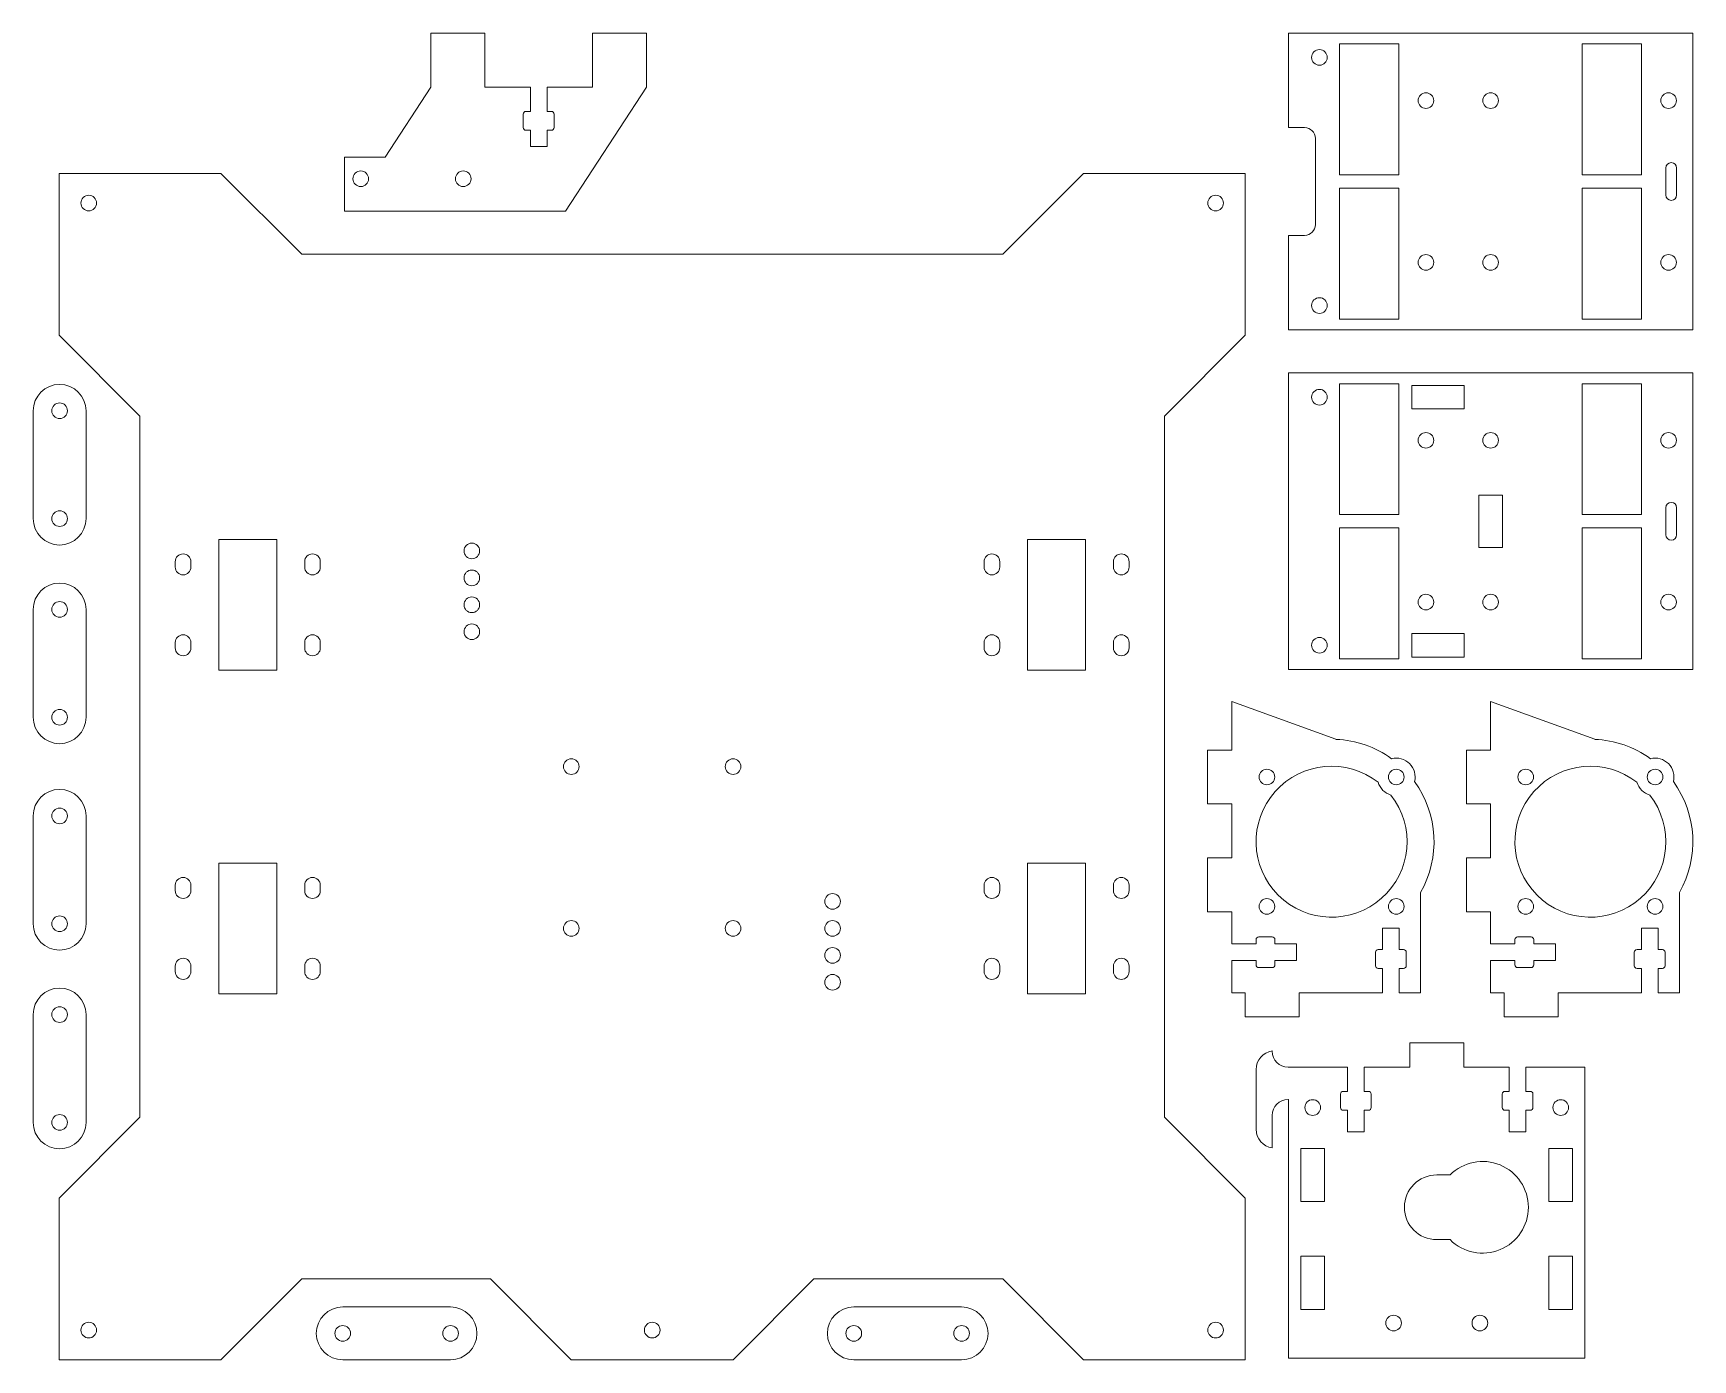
# Model space of a CAD drawing. Header units: millimetres. Extents: x 6 to 314, y 11 to 257.
import ezdxf

# ---------------------------------------------------------------- set-up
doc = ezdxf.new("R2010")
doc.units = ezdxf.units.MM

msp = doc.modelspace()

# ---------------------------------------------------------------- linework, layer by layer
at = {"color": 7, "linetype": 'Continuous', "lineweight": 15}
for p, q in [((80.23, 257.4), (90.23, 257.4)), ((80.23, 247.4), (80.23, 257.4)), ((90.23, 257.4), (90.23, 247.4)), ((110.23, 257.4), (120.23, 257.4)), ((110.23, 247.4), (110.23, 257.4)), ((120.23, 257.4), (120.23, 247.4)), ((239.28, 239.9), (239.28, 257.4)), ((239.28, 257.4), (314.28, 257.4)), ((314.28, 257.4), (314.28, 202.4)), ((248.78, 255.4), (259.78, 255.4)), ((248.78, 231.15), (248.78, 255.4)), ((259.78, 255.4), (259.78, 231.15)), ((293.78, 255.4), (304.78, 255.4)), ((293.78, 231.15), (293.78, 255.4)), ((304.78, 255.4), (304.78, 231.15)), ((71.75, 234.4), (80.23, 247.4)), ((90.23, 247.4), (98.68, 247.4)), ((98.68, 242.9), (98.68, 247.4)), ((101.78, 247.4), (101.78, 242.9)), ((101.78, 247.4), (110.23, 247.4)), ((120.23, 247.4), (105.23, 224.4)), ((97.38, 239.9), (97.38, 242.4)), ((97.88, 242.9), (98.68, 242.9)), ((101.78, 242.9), (102.58, 242.9)), ((103.08, 242.4), (103.08, 239.9)), ((98.68, 239.4), (97.88, 239.4)), ((98.68, 236.4), (98.68, 239.4)), ((101.78, 239.4), (101.78, 236.4)), ((102.58, 239.4), (101.78, 239.4)), ((239.28, 239.9), (242.28, 239.9)), ((244.28, 221.9), (244.28, 237.9)), ((64.23, 234.4), (71.75, 234.4)), ((64.23, 224.4), (64.23, 234.4)), ((101.78, 236.4), (98.68, 236.4)), ((11.28, 231.4), (11.28, 201.4)), ((41.28, 231.4), (11.28, 231.4)), ((41.28, 231.4), (56.28, 216.4)), ((201.28, 231.4), (186.28, 216.4)), ((231.28, 231.4), (201.28, 231.4)), ((231.28, 201.4), (231.28, 231.4)), ((259.78, 231.15), (248.78, 231.15)), ((304.78, 231.15), (293.78, 231.15)), ((309.28, 227.4), (309.28, 232.4)), ((311.28, 232.4), (311.28, 227.4)), ((248.78, 228.65), (259.78, 228.65)), ((248.78, 204.4), (248.78, 228.65)), ((259.78, 228.65), (259.78, 204.4)), ((293.78, 228.65), (304.78, 228.65)), ((293.78, 204.4), (293.78, 228.65)), ((304.78, 228.65), (304.78, 204.4)), ((105.23, 224.4), (64.23, 224.4)), ((239.28, 219.9), (242.28, 219.9)), ((239.28, 202.4), (239.28, 219.9)), ((56.28, 216.4), (186.28, 216.4)), ((259.78, 204.4), (248.78, 204.4)), ((304.78, 204.4), (293.78, 204.4)), ((11.28, 201.4), (26.28, 186.4)), ((231.28, 201.4), (216.28, 186.4)), ((314.28, 202.4), (239.28, 202.4)), ((239.28, 139.4), (239.28, 194.4)), ((239.28, 194.4), (314.28, 194.4)), ((314.28, 194.4), (314.28, 139.4)), ((248.78, 192.4), (259.78, 192.4)), ((248.78, 168.15), (248.78, 192.4)), ((259.78, 192.4), (259.78, 168.15)), ((262.18, 187.72), (262.18, 192.07)), ((262.18, 192.07), (271.88, 192.07)), ((271.88, 192.07), (271.88, 187.72)), ((293.78, 192.4), (304.78, 192.4)), ((293.78, 168.15), (293.78, 192.4)), ((304.78, 192.4), (304.78, 168.15)), ((6.48, 187.38), (6.48, 167.38)), ((16.28, 167.38), (16.28, 187.38)), ((26.28, 186.4), (26.28, 56.4)), ((216.28, 186.4), (216.28, 56.4)), ((271.88, 187.72), (262.18, 187.72)), ((274.6, 162.05), (274.6, 171.75)), ((274.6, 171.75), (278.95, 171.75)), ((278.95, 171.75), (278.95, 162.05)), ((309.28, 164.4), (309.28, 169.4)), ((311.28, 169.4), (311.28, 164.4)), ((259.78, 168.15), (248.78, 168.15)), ((304.78, 168.15), (293.78, 168.15)), ((51.65, 163.52), (40.9, 163.52)), ((40.9, 163.52), (40.9, 139.27)), ((51.65, 139.27), (51.65, 163.52)), ((201.65, 163.52), (190.9, 163.52)), ((190.9, 163.52), (190.9, 139.27)), ((201.65, 139.27), (201.65, 163.52)), ((248.78, 165.65), (259.78, 165.65)), ((248.78, 141.4), (248.78, 165.65)), ((259.78, 165.65), (259.78, 141.4)), ((293.78, 165.65), (304.78, 165.65)), ((293.78, 141.4), (293.78, 165.65)), ((304.78, 165.65), (304.78, 141.4)), ((278.95, 162.05), (274.6, 162.05)), ((32.83, 159.4), (32.83, 158.4)), ((35.73, 158.4), (35.73, 159.4)), ((56.83, 159.4), (56.83, 158.4)), ((59.73, 158.4), (59.73, 159.4)), ((182.83, 159.4), (182.83, 158.4)), ((185.73, 158.4), (185.73, 159.4)), ((206.83, 159.4), (206.83, 158.4)), ((209.73, 158.4), (209.73, 159.4)), ((6.48, 150.54), (6.48, 130.54)), ((16.28, 130.54), (16.28, 150.54)), ((262.18, 141.72), (262.18, 146.07)), ((262.18, 146.07), (271.88, 146.07)), ((271.88, 146.07), (271.88, 141.72)), ((32.83, 144.4), (32.83, 143.4)), ((35.73, 143.4), (35.73, 144.4)), ((56.83, 144.4), (56.83, 143.4)), ((59.73, 143.4), (59.73, 144.4)), ((182.83, 144.4), (182.83, 143.4)), ((185.73, 143.4), (185.73, 144.4)), ((206.83, 144.4), (206.83, 143.4)), ((209.73, 143.4), (209.73, 144.4)), ((271.88, 141.72), (262.18, 141.72)), ((40.9, 139.27), (51.65, 139.27)), ((190.9, 139.27), (201.65, 139.27)), ((314.28, 139.4), (239.28, 139.4)), ((259.78, 141.4), (248.78, 141.4)), ((304.78, 141.4), (293.78, 141.4)), ((228.78, 124.47), (228.78, 133.47)), ((248.09, 126.46), (228.78, 133.47)), ((276.78, 124.47), (276.78, 133.47)), ((296.09, 126.46), (276.78, 133.47)), ((224.28, 114.47), (224.28, 124.47)), ((224.28, 124.47), (228.78, 124.47)), ((272.28, 114.47), (272.28, 124.47)), ((272.28, 124.47), (276.78, 124.47)), ((228.78, 114.47), (224.28, 114.47)), ((228.78, 104.47), (228.78, 114.47)), ((276.78, 114.47), (272.28, 114.47)), ((276.78, 104.47), (276.78, 114.47)), ((6.48, 92.26), (6.48, 112.26)), ((16.28, 112.26), (16.28, 92.26)), ((51.65, 103.52), (40.9, 103.52)), ((40.9, 103.52), (40.9, 79.27)), ((51.65, 79.27), (51.65, 103.52)), ((201.65, 103.52), (190.9, 103.52)), ((190.9, 103.52), (190.9, 79.27)), ((201.65, 79.27), (201.65, 103.52)), ((224.28, 94.47), (224.28, 104.47)), ((224.28, 104.47), (228.78, 104.47)), ((272.28, 94.47), (272.28, 104.47)), ((272.28, 104.47), (276.78, 104.47)), ((32.83, 99.4), (32.83, 98.4)), ((35.73, 98.4), (35.73, 99.4)), ((56.83, 99.4), (56.83, 98.4)), ((59.73, 98.4), (59.73, 99.4)), ((182.83, 99.4), (182.83, 98.4)), ((185.73, 98.4), (185.73, 99.4)), ((206.83, 99.4), (206.83, 98.4)), ((209.73, 98.4), (209.73, 99.4)), ((263.78, 98.05), (263.78, 79.47)), ((311.78, 98.05), (311.78, 79.47)), ((228.78, 94.47), (224.28, 94.47)), ((228.78, 88.52), (228.78, 94.47)), ((276.78, 94.47), (272.28, 94.47)), ((276.78, 88.52), (276.78, 94.47)), ((233.28, 89.32), (233.28, 88.52)), ((236.28, 89.82), (233.78, 89.82)), ((236.78, 88.52), (236.78, 89.32)), ((256.73, 91.47), (259.83, 91.47)), ((256.73, 87.47), (256.73, 91.47)), ((259.83, 91.47), (259.83, 87.47)), ((281.28, 89.32), (281.28, 88.52)), ((284.28, 89.82), (281.78, 89.82)), ((284.78, 88.52), (284.78, 89.32)), ((304.73, 91.47), (307.83, 91.47)), ((304.73, 87.47), (304.73, 91.47)), ((307.83, 91.47), (307.83, 87.47)), ((233.28, 88.52), (228.78, 88.52)), ((240.78, 88.52), (236.78, 88.52)), ((240.78, 85.42), (240.78, 88.52)), ((255.43, 84.47), (255.43, 86.97)), ((255.93, 87.47), (256.73, 87.47)), ((259.83, 87.47), (260.63, 87.47)), ((261.13, 86.97), (261.13, 84.47)), ((281.28, 88.52), (276.78, 88.52)), ((288.78, 88.52), (284.78, 88.52)), ((288.78, 85.42), (288.78, 88.52)), ((303.43, 84.47), (303.43, 86.97)), ((303.93, 87.47), (304.73, 87.47)), ((307.83, 87.47), (308.63, 87.47)), ((309.13, 86.97), (309.13, 84.47)), ((32.83, 84.4), (32.83, 83.4)), ((35.73, 83.4), (35.73, 84.4)), ((56.83, 84.4), (56.83, 83.4)), ((59.73, 83.4), (59.73, 84.4)), ((182.83, 84.4), (182.83, 83.4)), ((185.73, 83.4), (185.73, 84.4)), ((206.83, 84.4), (206.83, 83.4)), ((209.73, 83.4), (209.73, 84.4)), ((228.78, 79.47), (228.78, 85.42)), ((228.78, 85.42), (233.28, 85.42)), ((233.28, 85.42), (233.28, 84.62)), ((233.78, 84.12), (236.28, 84.12)), ((236.78, 84.62), (236.78, 85.42)), ((236.78, 85.42), (240.78, 85.42)), ((256.73, 83.97), (255.93, 83.97)), ((256.73, 79.47), (256.73, 83.97)), ((259.83, 83.97), (259.83, 79.47)), ((260.63, 83.97), (259.83, 83.97)), ((276.78, 79.47), (276.78, 85.42)), ((276.78, 85.42), (281.28, 85.42)), ((281.28, 85.42), (281.28, 84.62)), ((281.78, 84.12), (284.28, 84.12)), ((284.78, 84.62), (284.78, 85.42)), ((284.78, 85.42), (288.78, 85.42)), ((304.73, 83.97), (303.93, 83.97)), ((304.73, 79.47), (304.73, 83.97)), ((307.83, 83.97), (307.83, 79.47)), ((308.63, 83.97), (307.83, 83.97)), ((40.9, 79.27), (51.65, 79.27)), ((190.9, 79.27), (201.65, 79.27)), ((231.28, 79.47), (228.78, 79.47)), ((231.28, 74.97), (231.28, 79.47)), ((256.73, 79.47), (241.28, 79.47)), ((241.28, 79.47), (241.28, 74.97)), ((263.78, 79.47), (259.83, 79.47)), ((279.28, 79.47), (276.78, 79.47)), ((279.28, 74.97), (279.28, 79.47)), ((304.73, 79.47), (289.28, 79.47)), ((289.28, 79.47), (289.28, 74.97)), ((311.78, 79.47), (307.83, 79.47)), ((6.48, 55.42), (6.48, 75.42)), ((16.28, 75.42), (16.28, 55.42)), ((241.28, 74.97), (231.28, 74.97)), ((289.28, 74.97), (279.28, 74.97)), ((236.28, 68.63), (236.28, 68.68)), ((261.78, 70.18), (261.78, 65.68)), ((271.78, 70.18), (261.78, 70.18)), ((271.78, 65.68), (271.78, 70.18)), ((233.28, 65.21), (233.28, 54.14)), ((250.23, 65.68), (239.23, 65.68)), ((250.23, 65.68), (250.23, 61.18)), ((253.33, 61.18), (253.33, 65.68)), ((261.78, 65.68), (253.33, 65.68)), ((280.23, 65.68), (271.78, 65.68)), ((280.23, 65.68), (280.23, 61.18)), ((283.33, 61.18), (283.33, 65.68)), ((294.28, 65.68), (283.33, 65.68)), ((294.28, 11.68), (294.28, 65.68)), ((239.23, 59.68), (239.28, 59.68)), ((239.28, 59.68), (239.28, 11.68)), ((248.93, 60.68), (248.93, 58.18)), ((250.23, 61.18), (249.43, 61.18)), ((254.13, 61.18), (253.33, 61.18)), ((254.63, 58.18), (254.63, 60.68)), ((278.93, 60.68), (278.93, 58.18)), ((280.23, 61.18), (279.43, 61.18)), ((284.13, 61.18), (283.33, 61.18)), ((284.63, 58.18), (284.63, 60.68)), ((11.28, 41.4), (26.28, 56.4)), ((231.28, 41.4), (216.28, 56.4)), ((236.28, 50.68), (236.28, 56.73)), ((249.43, 57.68), (250.23, 57.68)), ((250.23, 57.68), (250.23, 53.68)), ((253.33, 53.68), (253.33, 57.68)), ((253.33, 57.68), (254.13, 57.68)), ((279.43, 57.68), (280.23, 57.68)), ((280.23, 57.68), (280.23, 53.68)), ((283.33, 53.68), (283.33, 57.68)), ((283.33, 57.68), (284.13, 57.68)), ((250.23, 53.68), (253.33, 53.68)), ((280.23, 53.68), (283.33, 53.68)), ((245.95, 50.6), (241.6, 50.6)), ((241.6, 50.6), (241.6, 40.75)), ((245.95, 40.75), (245.95, 50.6)), ((291.95, 50.6), (287.6, 50.6)), ((287.6, 50.6), (287.6, 40.75)), ((291.95, 40.75), (291.95, 50.6)), ((269.26, 45.68), (266.78, 45.68)), ((11.28, 41.4), (11.28, 11.4)), ((231.28, 11.4), (231.28, 41.4)), ((241.6, 40.75), (245.95, 40.75)), ((287.6, 40.75), (291.95, 40.75)), ((266.78, 33.68), (269.26, 33.68)), ((245.95, 30.6), (241.6, 30.6)), ((241.6, 30.6), (241.6, 20.75)), ((245.95, 20.75), (245.95, 30.6)), ((291.95, 30.6), (287.6, 30.6)), ((287.6, 30.6), (287.6, 20.75)), ((291.95, 20.75), (291.95, 30.6)), ((41.28, 11.4), (56.28, 26.4)), ((56.28, 26.4), (91.28, 26.4)), ((91.28, 26.4), (106.28, 11.4)), ((136.28, 11.4), (151.28, 26.4)), ((151.28, 26.4), (186.28, 26.4)), ((201.28, 11.4), (186.28, 26.4)), ((83.88, 21.2), (63.88, 21.2)), ((178.67, 21.2), (158.67, 21.2)), ((241.6, 20.75), (245.95, 20.75)), ((287.6, 20.75), (291.95, 20.75)), ((11.28, 11.4), (41.28, 11.4)), ((63.88, 11.4), (83.88, 11.4)), ((106.28, 11.4), (136.28, 11.4)), ((158.67, 11.4), (178.67, 11.4)), ((201.28, 11.4), (231.28, 11.4)), ((239.28, 11.68), (294.28, 11.68))]:
    msp.add_line(p, q, dxfattribs=at)
for centre in [(245.03, 252.9), (264.78, 244.9), (276.78, 244.9), (309.78, 244.9), (67.23, 230.4), (86.23, 230.4), (16.78, 225.9), (225.78, 225.9), (264.78, 214.9), (276.78, 214.9), (309.78, 214.9), (245.03, 206.9), (245.03, 189.9), (11.38, 187.38), (264.78, 181.9), (276.78, 181.9), (309.78, 181.9), (11.38, 167.38), (87.83, 161.4), (87.83, 156.4), (11.38, 150.54), (87.83, 151.4), (264.78, 151.9), (276.78, 151.9), (309.78, 151.9), (87.83, 146.4), (245.03, 143.9), (11.38, 130.54), (106.28, 121.4), (136.28, 121.4), (235.28, 119.47), (259.28, 119.47), (283.28, 119.47), (307.28, 119.47), (11.38, 112.26), (154.73, 96.4), (235.28, 95.47), (259.28, 95.47), (283.28, 95.47), (307.28, 95.47), (11.38, 92.26), (106.28, 91.4), (136.28, 91.4), (154.73, 91.4), (154.73, 86.4), (154.73, 81.4), (11.38, 75.42), (243.78, 58.18), (289.78, 58.18), (11.38, 55.42), (258.78, 18.22), (274.78, 18.22), (16.78, 16.9), (63.88, 16.3), (83.88, 16.3), (121.28, 16.9), (158.67, 16.3), (178.67, 16.3), (225.78, 16.9)]:
    msp.add_circle(centre, 1.45, dxfattribs=at)
for centre, radius, start, end in [((97.88, 242.4), 0.5, 90, 180), ((102.58, 242.4), 0.5, 0, 90), ((97.88, 239.9), 0.5, 180, 270), ((102.58, 239.9), 0.5, 270, 0), ((242.28, 237.9), 2, 0, 90), ((310.28, 232.4), 1, 0, 180), ((310.28, 227.4), 1, 180, 0), ((242.28, 221.9), 2, 270, 0), ((11.38, 187.38), 4.9, 0, 180), ((310.28, 169.4), 1, 0, 180), ((11.38, 167.38), 4.9, 180, 360), ((310.28, 164.4), 1, 180, 0), ((34.28, 159.4), 1.45, 0, 180), ((58.28, 159.4), 1.45, 0, 180), ((184.28, 159.4), 1.45, 0, 180), ((208.28, 159.4), 1.45, 0, 180), ((34.28, 158.4), 1.45, 180, 0), ((58.28, 158.4), 1.45, 180, 0), ((184.28, 158.4), 1.45, 180, 0), ((208.28, 158.4), 1.45, 180, 0), ((11.38, 150.54), 4.9, 0, 180), ((34.28, 144.4), 1.45, 0, 180), ((58.28, 144.4), 1.45, 0, 180), ((184.28, 144.4), 1.45, 0, 180), ((208.28, 144.4), 1.45, 0, 180), ((34.28, 143.4), 1.45, 180, 0), ((58.28, 143.4), 1.45, 180, 0), ((184.28, 143.4), 1.45, 180, 0), ((208.28, 143.4), 1.45, 180, 0), ((11.38, 130.54), 4.9, 180, 360), ((247.28, 107.47), 19, 54.1083, 87.5504), ((295.28, 107.47), 19, 54.1083, 87.5504), ((247.28, 107.47), 14, 51.8841, 38.1159), ((259.28, 119.47), 3.5, 345.7564, 104.2436), ((295.28, 107.47), 14, 51.8841, 38.1159), ((307.28, 119.47), 3.5, 345.7564, 104.2436), ((11.38, 112.26), 4.9, 0, 180), ((259.28, 119.47), 3.5, 196.3506, 253.6494), ((247.28, 107.47), 19, 330.2757, 35.8917), ((307.28, 119.47), 3.5, 196.3506, 253.6494), ((295.28, 107.47), 19, 330.2757, 35.8917), ((34.28, 99.4), 1.45, 0, 180), ((58.28, 99.4), 1.45, 0, 180), ((184.28, 99.4), 1.45, 0, 180), ((208.28, 99.4), 1.45, 0, 180), ((34.28, 98.4), 1.45, 180, 0), ((58.28, 98.4), 1.45, 180, 0), ((184.28, 98.4), 1.45, 180, 0), ((208.28, 98.4), 1.45, 180, 0), ((11.38, 92.26), 4.9, 180, 360), ((233.78, 89.32), 0.5, 90, 180), ((236.28, 89.32), 0.5, 0, 90), ((281.78, 89.32), 0.5, 90, 180), ((284.28, 89.32), 0.5, 0, 90), ((255.93, 86.97), 0.5, 90, 180), ((260.63, 86.97), 0.5, 0, 90), ((303.93, 86.97), 0.5, 90, 180), ((308.63, 86.97), 0.5, 0, 90), ((34.28, 84.4), 1.45, 360, 180), ((34.28, 83.4), 1.45, 180, 360), ((58.28, 84.4), 1.45, 360, 180), ((58.28, 83.4), 1.45, 180, 360), ((184.28, 84.4), 1.45, 360, 180), ((184.28, 83.4), 1.45, 180, 360), ((208.28, 84.4), 1.45, 0, 180), ((208.28, 83.4), 1.45, 180, 0), ((233.78, 84.62), 0.5, 180, 270), ((236.28, 84.62), 0.5, 270, 0), ((255.93, 84.47), 0.5, 180, 270), ((260.63, 84.47), 0.5, 270, 0), ((281.78, 84.62), 0.5, 180, 270), ((284.28, 84.62), 0.5, 270, 0), ((303.93, 84.47), 0.5, 180, 270), ((308.63, 84.47), 0.5, 270, 0), ((11.38, 75.42), 4.9, 0, 180), ((236.78, 65.21), 3.5, 98.2132, 180), ((239.23, 68.63), 2.95, 180, 270), ((239.23, 56.73), 2.95, 90, 180), ((249.43, 60.68), 0.5, 90, 180), ((254.13, 60.68), 0.5, 0, 90), ((279.43, 60.68), 0.5, 90, 180), ((284.13, 60.68), 0.5, 0, 90), ((11.38, 55.42), 4.9, 180, 360), ((249.43, 58.18), 0.5, 180, 270), ((254.13, 58.18), 0.5, 270, 0), ((279.43, 58.18), 0.5, 180, 270), ((284.13, 58.18), 0.5, 270, 0), ((236.78, 54.14), 3.5, 180, 261.7868), ((275.28, 39.68), 8.5, 224.9009, 135.0991), ((266.78, 39.68), 6, 90, 270), ((63.88, 16.3), 4.9, 90, 270), ((83.88, 16.3), 4.9, 270, 90), ((158.67, 16.3), 4.9, 90, 270), ((178.67, 16.3), 4.9, 270, 90)]:
    msp.add_arc(centre, radius, start, end, dxfattribs=at)

doc.saveas('drawing.dxf')
